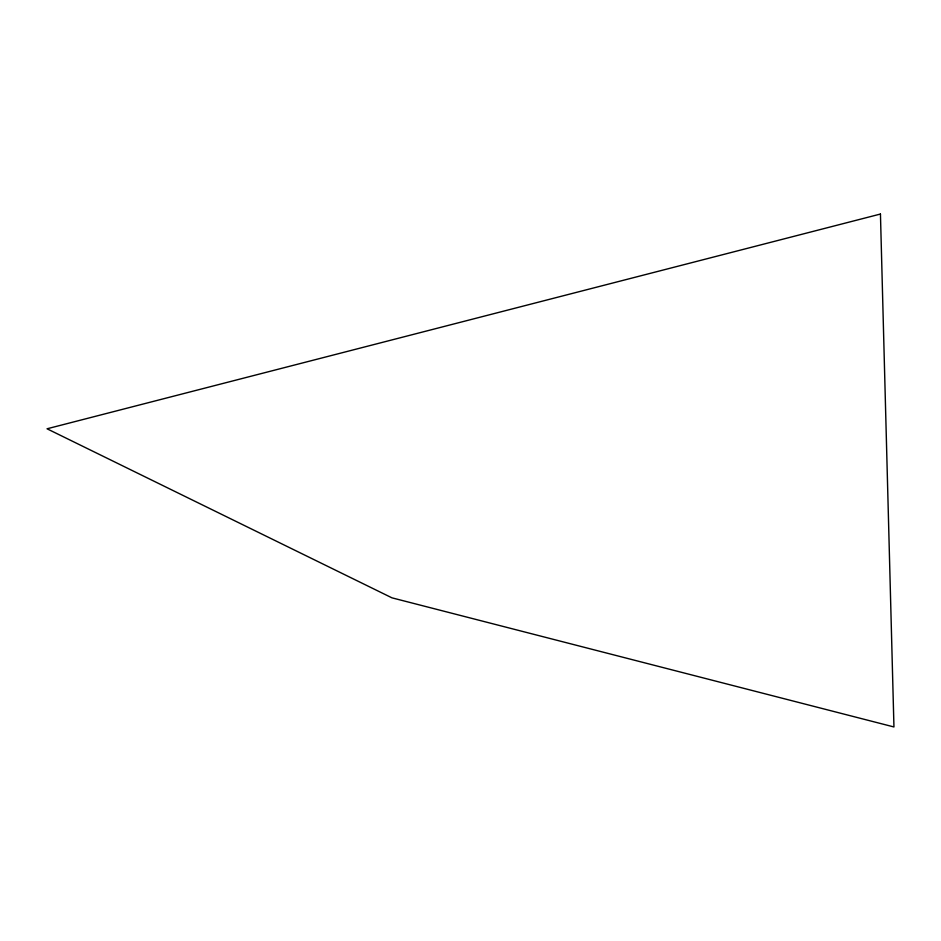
<?xml version="1.0" encoding="UTF-8"?>
<svg xmlns="http://www.w3.org/2000/svg" width="941" height="941" viewBox="0 0 941 941"><rect width="100%" height="100%" fill="white"/><g stroke="black" fill="none" stroke-linecap="round" stroke-linejoin="round"><path stroke-width="1.41" d="M880.447 214.042L47.05 428.79L391.962 597.841L893.95 726.958L880.447 214.042"/></g></svg>
